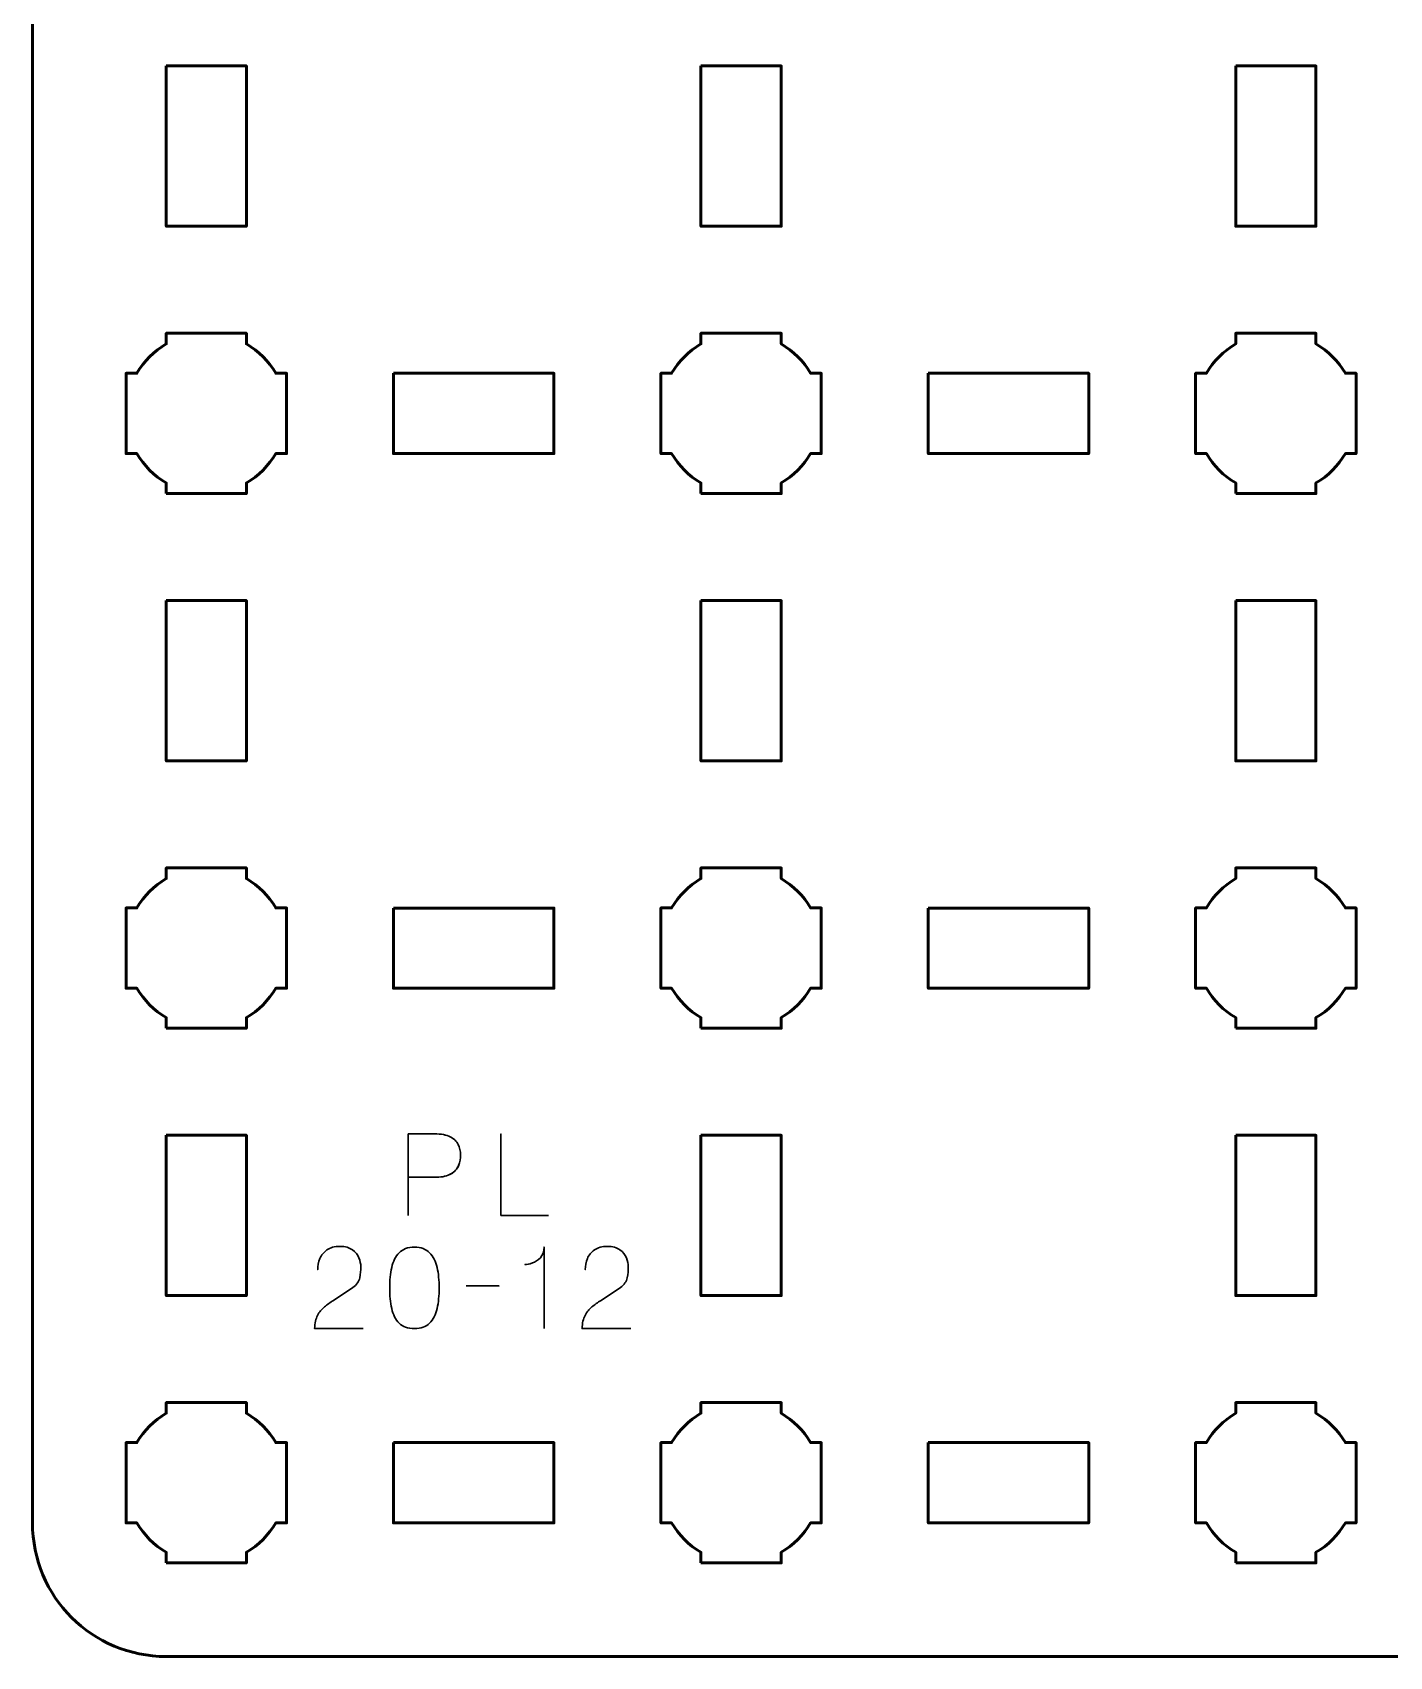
# Model space of a CAD drawing. Header units: centimetres. Extents: x -19.6 to 19.7, y -11.7 to 11.7.
# Drawn here: x -19.65 to -14.57, y -11.65 to -5.58 of the extents above; entities that cross this region are included whole.
import ezdxf

# ---------------------------------------------------------------- set-up
doc = ezdxf.new("R2010")
doc.units = ezdxf.units.CM
doc.header["$MEASUREMENT"] = 0
doc.layers.add('Layer 1', color=7, linetype='Continuous')

msp = doc.modelspace()

# ---------------------------------------------------------------- linework, layer by layer
at = {"layer": 'Layer 1', "lineweight": 53}
for points, knots in [([(-19.14991, 11.65001), (-19.14991, 11.65001), (19.15005, 11.65001), (19.15005, 11.65001), (19.15005, 11.65001), (19.42701, 11.65001), (19.65001, 11.42691), (19.65001, 11.14991), (19.65001, 11.14991), (19.65001, 11.14991), (19.65001, -11.15005), (19.65001, -11.15005), (19.65001, -11.15005), (19.65001, -11.42702), (19.42701, -11.65001), (19.15005, -11.65001), (19.15005, -11.65001), (19.15005, -11.65001), (-19.14991, -11.65001), (-19.14991, -11.65001), (-19.14991, -11.65001), (-19.42691, -11.65001), (-19.65, -11.42702), (-19.65, -11.15005), (-19.65, -11.15005), (-19.65, -11.15005), (-19.65, 11.14991), (-19.65, 11.14991), (-19.65, 11.14991), (-19.65, 11.42691), (-19.42691, 11.65001), (-19.14991, 11.65001)], [0, 0, 0, 0, 0.125, 0.125, 0.125, 0.125, 0.25, 0.25, 0.25, 0.25, 0.375, 0.375, 0.375, 0.375, 0.5, 0.5, 0.5, 0.5, 0.625, 0.625, 0.625, 0.625, 0.75, 0.75, 0.75, 0.75, 0.875, 0.875, 0.875, 0.875, 1, 1, 1, 1]), ([(-19.14991, -5.70003), (-19.14991, -5.70003), (-18.8499, -5.70003), (-18.8499, -5.70003), (-18.8499, -5.70003), (-18.8499, -5.70003), (-18.8499, -6.30003), (-18.8499, -6.30003), (-18.8499, -6.30003), (-18.8499, -6.30003), (-19.14991, -6.30003), (-19.14991, -6.30003), (-19.14991, -6.30003), (-19.14991, -6.30003), (-19.14991, -5.70003), (-19.14991, -5.70003)], [0, 0, 0, 0, 0.25, 0.25, 0.25, 0.25, 0.5, 0.5, 0.5, 0.5, 0.75, 0.75, 0.75, 0.75, 1, 1, 1, 1]), ([(-17.14997, -5.70003), (-17.14997, -5.70003), (-16.84997, -5.70003), (-16.84997, -5.70003), (-16.84997, -5.70003), (-16.84997, -5.70003), (-16.84997, -6.30003), (-16.84997, -6.30003), (-16.84997, -6.30003), (-16.84997, -6.30003), (-17.14997, -6.30003), (-17.14997, -6.30003), (-17.14997, -6.30003), (-17.14997, -6.30003), (-17.14997, -5.70003), (-17.14997, -5.70003)], [0, 0, 0, 0, 0.25, 0.25, 0.25, 0.25, 0.5, 0.5, 0.5, 0.5, 0.75, 0.75, 0.75, 0.75, 1, 1, 1, 1]), ([(-15.15004, -5.70003), (-15.15004, -5.70003), (-14.85004, -5.70003), (-14.85004, -5.70003), (-14.85004, -5.70003), (-14.85004, -5.70003), (-14.85004, -6.30003), (-14.85004, -6.30003), (-14.85004, -6.30003), (-14.85004, -6.30003), (-15.15004, -6.30003), (-15.15004, -6.30003), (-15.15004, -6.30003), (-15.15004, -6.30003), (-15.15004, -5.70003), (-15.15004, -5.70003)], [0, 0, 0, 0, 0.25, 0.25, 0.25, 0.25, 0.5, 0.5, 0.5, 0.5, 0.75, 0.75, 0.75, 0.75, 1, 1, 1, 1]), ([(-19.14991, -7.29994), (-19.14991, -7.29994), (-19.14991, -7.25983), (-19.14991, -7.25983), (-19.14991, -7.25983), (-19.19552, -7.23352), (-19.23344, -7.19549), (-19.25976, -7.15001), (-19.25976, -7.15001), (-19.25976, -7.15001), (-19.29998, -7.15001), (-19.29998, -7.15001), (-19.29998, -7.15001), (-19.29998, -7.15001), (-19.29998, -6.99994), (-19.29998, -6.99994), (-19.29998, -6.99994), (-19.29998, -6.99994), (-19.29998, -6.85001), (-19.29998, -6.85001), (-19.29998, -6.85001), (-19.29998, -6.85001), (-19.25976, -6.85001), (-19.25976, -6.85001), (-19.25976, -6.85001), (-19.23344, -6.8044), (-19.19552, -6.76651), (-19.14991, -6.74019), (-19.14991, -6.74019), (-19.14991, -6.74019), (-19.14991, -6.69994), (-19.14991, -6.69994), (-19.14991, -6.69994), (-19.14991, -6.69994), (-18.99997, -6.69994), (-18.99997, -6.69994), (-18.99997, -6.69994), (-18.99997, -6.69994), (-18.8499, -6.69994), (-18.8499, -6.69994), (-18.8499, -6.69994), (-18.8499, -6.69994), (-18.8499, -6.74019), (-18.8499, -6.74019), (-18.8499, -6.74019), (-18.80443, -6.76651), (-18.7664, -6.8044), (-18.74008, -6.85001), (-18.74008, -6.85001), (-18.74008, -6.85001), (-18.69997, -6.85001), (-18.69997, -6.85001), (-18.69997, -6.85001), (-18.69997, -6.85001), (-18.69997, -6.99994), (-18.69997, -6.99994), (-18.69997, -6.99994), (-18.69997, -6.99994), (-18.69997, -7.15001), (-18.69997, -7.15001), (-18.69997, -7.15001), (-18.69997, -7.15001), (-18.74008, -7.15001), (-18.74008, -7.15001), (-18.74008, -7.15001), (-18.7664, -7.19549), (-18.80443, -7.23352), (-18.8499, -7.25983), (-18.8499, -7.25983), (-18.8499, -7.25983), (-18.8499, -7.29994), (-18.8499, -7.29994), (-18.8499, -7.29994), (-18.8499, -7.29994), (-18.99997, -7.29994), (-18.99997, -7.29994), (-18.99997, -7.29994), (-18.99997, -7.29994), (-19.14991, -7.29994), (-19.14991, -7.29994)], [0, 0, 0, 0, 0.05, 0.05, 0.05, 0.05, 0.1, 0.1, 0.1, 0.1, 0.15, 0.15, 0.15, 0.15, 0.2, 0.2, 0.2, 0.2, 0.25, 0.25, 0.25, 0.25, 0.3, 0.3, 0.3, 0.3, 0.35, 0.35, 0.35, 0.35, 0.4, 0.4, 0.4, 0.4, 0.45, 0.45, 0.45, 0.45, 0.5, 0.5, 0.5, 0.5, 0.55, 0.55, 0.55, 0.55, 0.6, 0.6, 0.6, 0.6, 0.65, 0.65, 0.65, 0.65, 0.7, 0.7, 0.7, 0.7, 0.75, 0.75, 0.75, 0.75, 0.8, 0.8, 0.8, 0.8, 0.85, 0.85, 0.85, 0.85, 0.9, 0.9, 0.9, 0.9, 0.95, 0.95, 0.95, 0.95, 1, 1, 1, 1]), ([(-17.14997, -7.29994), (-17.14997, -7.29994), (-17.14997, -7.25983), (-17.14997, -7.25983), (-17.14997, -7.25983), (-17.19545, -7.23352), (-17.23348, -7.19549), (-17.25979, -7.15001), (-17.25979, -7.15001), (-17.25979, -7.15001), (-17.2999, -7.15001), (-17.2999, -7.15001), (-17.2999, -7.15001), (-17.2999, -7.15001), (-17.2999, -6.99994), (-17.2999, -6.99994), (-17.2999, -6.99994), (-17.2999, -6.99994), (-17.2999, -6.85001), (-17.2999, -6.85001), (-17.2999, -6.85001), (-17.2999, -6.85001), (-17.25979, -6.85001), (-17.25979, -6.85001), (-17.25979, -6.85001), (-17.23348, -6.8044), (-17.19545, -6.76651), (-17.14997, -6.74019), (-17.14997, -6.74019), (-17.14997, -6.74019), (-17.14997, -6.69994), (-17.14997, -6.69994), (-17.14997, -6.69994), (-17.14997, -6.69994), (-16.9999, -6.69994), (-16.9999, -6.69994), (-16.9999, -6.69994), (-16.9999, -6.69994), (-16.84997, -6.69994), (-16.84997, -6.69994), (-16.84997, -6.69994), (-16.84997, -6.69994), (-16.84997, -6.74019), (-16.84997, -6.74019), (-16.84997, -6.74019), (-16.8045, -6.76651), (-16.76647, -6.8044), (-16.74015, -6.85001), (-16.74015, -6.85001), (-16.74015, -6.85001), (-16.6999, -6.85001), (-16.6999, -6.85001), (-16.6999, -6.85001), (-16.6999, -6.85001), (-16.6999, -6.99994), (-16.6999, -6.99994), (-16.6999, -6.99994), (-16.6999, -6.99994), (-16.6999, -7.15001), (-16.6999, -7.15001), (-16.6999, -7.15001), (-16.6999, -7.15001), (-16.74015, -7.15001), (-16.74015, -7.15001), (-16.74015, -7.15001), (-16.76647, -7.19549), (-16.8045, -7.23352), (-16.84997, -7.25983), (-16.84997, -7.25983), (-16.84997, -7.25983), (-16.84997, -7.29994), (-16.84997, -7.29994), (-16.84997, -7.29994), (-16.84997, -7.29994), (-16.9999, -7.29994), (-16.9999, -7.29994), (-16.9999, -7.29994), (-16.9999, -7.29994), (-17.14997, -7.29994), (-17.14997, -7.29994)], [0, 0, 0, 0, 0.05, 0.05, 0.05, 0.05, 0.1, 0.1, 0.1, 0.1, 0.15, 0.15, 0.15, 0.15, 0.2, 0.2, 0.2, 0.2, 0.25, 0.25, 0.25, 0.25, 0.3, 0.3, 0.3, 0.3, 0.35, 0.35, 0.35, 0.35, 0.4, 0.4, 0.4, 0.4, 0.45, 0.45, 0.45, 0.45, 0.5, 0.5, 0.5, 0.5, 0.55, 0.55, 0.55, 0.55, 0.6, 0.6, 0.6, 0.6, 0.65, 0.65, 0.65, 0.65, 0.7, 0.7, 0.7, 0.7, 0.75, 0.75, 0.75, 0.75, 0.8, 0.8, 0.8, 0.8, 0.85, 0.85, 0.85, 0.85, 0.9, 0.9, 0.9, 0.9, 0.95, 0.95, 0.95, 0.95, 1, 1, 1, 1]), ([(-15.15004, -7.29994), (-15.15004, -7.29994), (-15.15004, -7.25983), (-15.15004, -7.25983), (-15.15004, -7.25983), (-15.19551, -7.23352), (-15.2334, -7.19549), (-15.25986, -7.15001), (-15.25986, -7.15001), (-15.25986, -7.15001), (-15.29997, -7.15001), (-15.29997, -7.15001), (-15.29997, -7.15001), (-15.29997, -7.15001), (-15.29997, -6.99994), (-15.29997, -6.99994), (-15.29997, -6.99994), (-15.29997, -6.99994), (-15.29997, -6.85001), (-15.29997, -6.85001), (-15.29997, -6.85001), (-15.29997, -6.85001), (-15.25986, -6.85001), (-15.25986, -6.85001), (-15.25986, -6.85001), (-15.2334, -6.8044), (-15.19551, -6.76651), (-15.15004, -6.74019), (-15.15004, -6.74019), (-15.15004, -6.74019), (-15.15004, -6.69994), (-15.15004, -6.69994), (-15.15004, -6.69994), (-15.15004, -6.69994), (-14.99997, -6.69994), (-14.99997, -6.69994), (-14.99997, -6.69994), (-14.99997, -6.69994), (-14.85004, -6.69994), (-14.85004, -6.69994), (-14.85004, -6.69994), (-14.85004, -6.69994), (-14.85004, -6.74019), (-14.85004, -6.74019), (-14.85004, -6.74019), (-14.80442, -6.76651), (-14.7665, -6.8044), (-14.74018, -6.85001), (-14.74018, -6.85001), (-14.74018, -6.85001), (-14.69997, -6.85001), (-14.69997, -6.85001), (-14.69997, -6.85001), (-14.69997, -6.85001), (-14.69997, -6.99994), (-14.69997, -6.99994), (-14.69997, -6.99994), (-14.69997, -6.99994), (-14.69997, -7.15001), (-14.69997, -7.15001), (-14.69997, -7.15001), (-14.69997, -7.15001), (-14.74018, -7.15001), (-14.74018, -7.15001), (-14.74018, -7.15001), (-14.7665, -7.19549), (-14.80442, -7.23352), (-14.85004, -7.25983), (-14.85004, -7.25983), (-14.85004, -7.25983), (-14.85004, -7.29994), (-14.85004, -7.29994), (-14.85004, -7.29994), (-14.85004, -7.29994), (-14.99997, -7.29994), (-14.99997, -7.29994), (-14.99997, -7.29994), (-14.99997, -7.29994), (-15.15004, -7.29994), (-15.15004, -7.29994)], [0, 0, 0, 0, 0.05, 0.05, 0.05, 0.05, 0.1, 0.1, 0.1, 0.1, 0.15, 0.15, 0.15, 0.15, 0.2, 0.2, 0.2, 0.2, 0.25, 0.25, 0.25, 0.25, 0.3, 0.3, 0.3, 0.3, 0.35, 0.35, 0.35, 0.35, 0.4, 0.4, 0.4, 0.4, 0.45, 0.45, 0.45, 0.45, 0.5, 0.5, 0.5, 0.5, 0.55, 0.55, 0.55, 0.55, 0.6, 0.6, 0.6, 0.6, 0.65, 0.65, 0.65, 0.65, 0.7, 0.7, 0.7, 0.7, 0.75, 0.75, 0.75, 0.75, 0.8, 0.8, 0.8, 0.8, 0.85, 0.85, 0.85, 0.85, 0.9, 0.9, 0.9, 0.9, 0.95, 0.95, 0.95, 0.95, 1, 1, 1, 1]), ([(-18.29996, -6.85001), (-18.29996, -6.85001), (-17.69995, -6.85001), (-17.69995, -6.85001), (-17.69995, -6.85001), (-17.69995, -6.85001), (-17.69995, -7.15001), (-17.69995, -7.15001), (-17.69995, -7.15001), (-17.69995, -7.15001), (-18.29996, -7.15001), (-18.29996, -7.15001), (-18.29996, -7.15001), (-18.29996, -7.15001), (-18.29996, -6.85001), (-18.29996, -6.85001)], [0, 0, 0, 0, 0.25, 0.25, 0.25, 0.25, 0.5, 0.5, 0.5, 0.5, 0.75, 0.75, 0.75, 0.75, 1, 1, 1, 1]), ([(-16.29999, -6.85001), (-16.29999, -6.85001), (-15.69999, -6.85001), (-15.69999, -6.85001), (-15.69999, -6.85001), (-15.69999, -6.85001), (-15.69999, -7.15001), (-15.69999, -7.15001), (-15.69999, -7.15001), (-15.69999, -7.15001), (-16.29999, -7.15001), (-16.29999, -7.15001), (-16.29999, -7.15001), (-16.29999, -7.15001), (-16.29999, -6.85001), (-16.29999, -6.85001)], [0, 0, 0, 0, 0.25, 0.25, 0.25, 0.25, 0.5, 0.5, 0.5, 0.5, 0.75, 0.75, 0.75, 0.75, 1, 1, 1, 1]), ([(-19.14991, -7.69999), (-19.14991, -7.69999), (-18.8499, -7.69999), (-18.8499, -7.69999), (-18.8499, -7.69999), (-18.8499, -7.69999), (-18.8499, -8.3), (-18.8499, -8.3), (-18.8499, -8.3), (-18.8499, -8.3), (-19.14991, -8.3), (-19.14991, -8.3), (-19.14991, -8.3), (-19.14991, -8.3), (-19.14991, -7.69999), (-19.14991, -7.69999)], [0, 0, 0, 0, 0.25, 0.25, 0.25, 0.25, 0.5, 0.5, 0.5, 0.5, 0.75, 0.75, 0.75, 0.75, 1, 1, 1, 1]), ([(-17.14997, -7.69999), (-17.14997, -7.69999), (-16.84997, -7.69999), (-16.84997, -7.69999), (-16.84997, -7.69999), (-16.84997, -7.69999), (-16.84997, -8.3), (-16.84997, -8.3), (-16.84997, -8.3), (-16.84997, -8.3), (-17.14997, -8.3), (-17.14997, -8.3), (-17.14997, -8.3), (-17.14997, -8.3), (-17.14997, -7.69999), (-17.14997, -7.69999)], [0, 0, 0, 0, 0.25, 0.25, 0.25, 0.25, 0.5, 0.5, 0.5, 0.5, 0.75, 0.75, 0.75, 0.75, 1, 1, 1, 1]), ([(-15.15004, -7.69999), (-15.15004, -7.69999), (-14.85004, -7.69999), (-14.85004, -7.69999), (-14.85004, -7.69999), (-14.85004, -7.69999), (-14.85004, -8.3), (-14.85004, -8.3), (-14.85004, -8.3), (-14.85004, -8.3), (-15.15004, -8.3), (-15.15004, -8.3), (-15.15004, -8.3), (-15.15004, -8.3), (-15.15004, -7.69999), (-15.15004, -7.69999)], [0, 0, 0, 0, 0.25, 0.25, 0.25, 0.25, 0.5, 0.5, 0.5, 0.5, 0.75, 0.75, 0.75, 0.75, 1, 1, 1, 1]), ([(-19.14991, -9.30002), (-19.14991, -9.30002), (-19.14991, -9.2598), (-19.14991, -9.2598), (-19.14991, -9.2598), (-19.19552, -9.23348), (-19.23344, -9.19556), (-19.25976, -9.14995), (-19.25976, -9.14995), (-19.25976, -9.14995), (-19.29998, -9.14995), (-19.29998, -9.14995), (-19.29998, -9.14995), (-19.29998, -9.14995), (-19.29998, -9.00001), (-19.29998, -9.00001), (-19.29998, -9.00001), (-19.29998, -9.00001), (-19.29998, -8.84994), (-19.29998, -8.84994), (-19.29998, -8.84994), (-19.29998, -8.84994), (-19.25976, -8.84994), (-19.25976, -8.84994), (-19.25976, -8.84994), (-19.23344, -8.80447), (-19.19552, -8.76644), (-19.14991, -8.74012), (-19.14991, -8.74012), (-19.14991, -8.74012), (-19.14991, -8.70001), (-19.14991, -8.70001), (-19.14991, -8.70001), (-19.14991, -8.70001), (-18.99997, -8.70001), (-18.99997, -8.70001), (-18.99997, -8.70001), (-18.99997, -8.70001), (-18.8499, -8.70001), (-18.8499, -8.70001), (-18.8499, -8.70001), (-18.8499, -8.70001), (-18.8499, -8.74012), (-18.8499, -8.74012), (-18.8499, -8.74012), (-18.80443, -8.76644), (-18.7664, -8.80447), (-18.74008, -8.84994), (-18.74008, -8.84994), (-18.74008, -8.84994), (-18.69997, -8.84994), (-18.69997, -8.84994), (-18.69997, -8.84994), (-18.69997, -8.84994), (-18.69997, -9.00001), (-18.69997, -9.00001), (-18.69997, -9.00001), (-18.69997, -9.00001), (-18.69997, -9.14995), (-18.69997, -9.14995), (-18.69997, -9.14995), (-18.69997, -9.14995), (-18.74008, -9.14995), (-18.74008, -9.14995), (-18.74008, -9.14995), (-18.7664, -9.19556), (-18.80443, -9.23348), (-18.8499, -9.2598), (-18.8499, -9.2598), (-18.8499, -9.2598), (-18.8499, -9.30002), (-18.8499, -9.30002), (-18.8499, -9.30002), (-18.8499, -9.30002), (-18.99997, -9.30002), (-18.99997, -9.30002), (-18.99997, -9.30002), (-18.99997, -9.30002), (-19.14991, -9.30002), (-19.14991, -9.30002)], [0, 0, 0, 0, 0.05, 0.05, 0.05, 0.05, 0.1, 0.1, 0.1, 0.1, 0.15, 0.15, 0.15, 0.15, 0.2, 0.2, 0.2, 0.2, 0.25, 0.25, 0.25, 0.25, 0.3, 0.3, 0.3, 0.3, 0.35, 0.35, 0.35, 0.35, 0.4, 0.4, 0.4, 0.4, 0.45, 0.45, 0.45, 0.45, 0.5, 0.5, 0.5, 0.5, 0.55, 0.55, 0.55, 0.55, 0.6, 0.6, 0.6, 0.6, 0.65, 0.65, 0.65, 0.65, 0.7, 0.7, 0.7, 0.7, 0.75, 0.75, 0.75, 0.75, 0.8, 0.8, 0.8, 0.8, 0.85, 0.85, 0.85, 0.85, 0.9, 0.9, 0.9, 0.9, 0.95, 0.95, 0.95, 0.95, 1, 1, 1, 1]), ([(-17.14997, -9.30002), (-17.14997, -9.30002), (-17.14997, -9.2598), (-17.14997, -9.2598), (-17.14997, -9.2598), (-17.19545, -9.23348), (-17.23348, -9.19556), (-17.25979, -9.14995), (-17.25979, -9.14995), (-17.25979, -9.14995), (-17.2999, -9.14995), (-17.2999, -9.14995), (-17.2999, -9.14995), (-17.2999, -9.14995), (-17.2999, -9.00001), (-17.2999, -9.00001), (-17.2999, -9.00001), (-17.2999, -9.00001), (-17.2999, -8.84994), (-17.2999, -8.84994), (-17.2999, -8.84994), (-17.2999, -8.84994), (-17.25979, -8.84994), (-17.25979, -8.84994), (-17.25979, -8.84994), (-17.23348, -8.80447), (-17.19545, -8.76644), (-17.14997, -8.74012), (-17.14997, -8.74012), (-17.14997, -8.74012), (-17.14997, -8.70001), (-17.14997, -8.70001), (-17.14997, -8.70001), (-17.14997, -8.70001), (-16.9999, -8.70001), (-16.9999, -8.70001), (-16.9999, -8.70001), (-16.9999, -8.70001), (-16.84997, -8.70001), (-16.84997, -8.70001), (-16.84997, -8.70001), (-16.84997, -8.70001), (-16.84997, -8.74012), (-16.84997, -8.74012), (-16.84997, -8.74012), (-16.8045, -8.76644), (-16.76647, -8.80447), (-16.74015, -8.84994), (-16.74015, -8.84994), (-16.74015, -8.84994), (-16.6999, -8.84994), (-16.6999, -8.84994), (-16.6999, -8.84994), (-16.6999, -8.84994), (-16.6999, -9.00001), (-16.6999, -9.00001), (-16.6999, -9.00001), (-16.6999, -9.00001), (-16.6999, -9.14995), (-16.6999, -9.14995), (-16.6999, -9.14995), (-16.6999, -9.14995), (-16.74015, -9.14995), (-16.74015, -9.14995), (-16.74015, -9.14995), (-16.76647, -9.19556), (-16.8045, -9.23348), (-16.84997, -9.2598), (-16.84997, -9.2598), (-16.84997, -9.2598), (-16.84997, -9.30002), (-16.84997, -9.30002), (-16.84997, -9.30002), (-16.84997, -9.30002), (-16.9999, -9.30002), (-16.9999, -9.30002), (-16.9999, -9.30002), (-16.9999, -9.30002), (-17.14997, -9.30002), (-17.14997, -9.30002)], [0, 0, 0, 0, 0.05, 0.05, 0.05, 0.05, 0.1, 0.1, 0.1, 0.1, 0.15, 0.15, 0.15, 0.15, 0.2, 0.2, 0.2, 0.2, 0.25, 0.25, 0.25, 0.25, 0.3, 0.3, 0.3, 0.3, 0.35, 0.35, 0.35, 0.35, 0.4, 0.4, 0.4, 0.4, 0.45, 0.45, 0.45, 0.45, 0.5, 0.5, 0.5, 0.5, 0.55, 0.55, 0.55, 0.55, 0.6, 0.6, 0.6, 0.6, 0.65, 0.65, 0.65, 0.65, 0.7, 0.7, 0.7, 0.7, 0.75, 0.75, 0.75, 0.75, 0.8, 0.8, 0.8, 0.8, 0.85, 0.85, 0.85, 0.85, 0.9, 0.9, 0.9, 0.9, 0.95, 0.95, 0.95, 0.95, 1, 1, 1, 1]), ([(-15.15004, -9.30002), (-15.15004, -9.30002), (-15.15004, -9.2598), (-15.15004, -9.2598), (-15.15004, -9.2598), (-15.19551, -9.23348), (-15.2334, -9.19556), (-15.25986, -9.14995), (-15.25986, -9.14995), (-15.25986, -9.14995), (-15.29997, -9.14995), (-15.29997, -9.14995), (-15.29997, -9.14995), (-15.29997, -9.14995), (-15.29997, -9.00001), (-15.29997, -9.00001), (-15.29997, -9.00001), (-15.29997, -9.00001), (-15.29997, -8.84994), (-15.29997, -8.84994), (-15.29997, -8.84994), (-15.29997, -8.84994), (-15.25986, -8.84994), (-15.25986, -8.84994), (-15.25986, -8.84994), (-15.2334, -8.80447), (-15.19551, -8.76644), (-15.15004, -8.74012), (-15.15004, -8.74012), (-15.15004, -8.74012), (-15.15004, -8.70001), (-15.15004, -8.70001), (-15.15004, -8.70001), (-15.15004, -8.70001), (-14.99997, -8.70001), (-14.99997, -8.70001), (-14.99997, -8.70001), (-14.99997, -8.70001), (-14.85004, -8.70001), (-14.85004, -8.70001), (-14.85004, -8.70001), (-14.85004, -8.70001), (-14.85004, -8.74012), (-14.85004, -8.74012), (-14.85004, -8.74012), (-14.80442, -8.76644), (-14.7665, -8.80447), (-14.74018, -8.84994), (-14.74018, -8.84994), (-14.74018, -8.84994), (-14.69997, -8.84994), (-14.69997, -8.84994), (-14.69997, -8.84994), (-14.69997, -8.84994), (-14.69997, -9.00001), (-14.69997, -9.00001), (-14.69997, -9.00001), (-14.69997, -9.00001), (-14.69997, -9.14995), (-14.69997, -9.14995), (-14.69997, -9.14995), (-14.69997, -9.14995), (-14.74018, -9.14995), (-14.74018, -9.14995), (-14.74018, -9.14995), (-14.7665, -9.19556), (-14.80442, -9.23348), (-14.85004, -9.2598), (-14.85004, -9.2598), (-14.85004, -9.2598), (-14.85004, -9.30002), (-14.85004, -9.30002), (-14.85004, -9.30002), (-14.85004, -9.30002), (-14.99997, -9.30002), (-14.99997, -9.30002), (-14.99997, -9.30002), (-14.99997, -9.30002), (-15.15004, -9.30002), (-15.15004, -9.30002)], [0, 0, 0, 0, 0.05, 0.05, 0.05, 0.05, 0.1, 0.1, 0.1, 0.1, 0.15, 0.15, 0.15, 0.15, 0.2, 0.2, 0.2, 0.2, 0.25, 0.25, 0.25, 0.25, 0.3, 0.3, 0.3, 0.3, 0.35, 0.35, 0.35, 0.35, 0.4, 0.4, 0.4, 0.4, 0.45, 0.45, 0.45, 0.45, 0.5, 0.5, 0.5, 0.5, 0.55, 0.55, 0.55, 0.55, 0.6, 0.6, 0.6, 0.6, 0.65, 0.65, 0.65, 0.65, 0.7, 0.7, 0.7, 0.7, 0.75, 0.75, 0.75, 0.75, 0.8, 0.8, 0.8, 0.8, 0.85, 0.85, 0.85, 0.85, 0.9, 0.9, 0.9, 0.9, 0.95, 0.95, 0.95, 0.95, 1, 1, 1, 1]), ([(-18.29996, -8.85008), (-18.29996, -8.85008), (-17.69995, -8.85008), (-17.69995, -8.85008), (-17.69995, -8.85008), (-17.69995, -8.85008), (-17.69995, -9.15009), (-17.69995, -9.15009), (-17.69995, -9.15009), (-17.69995, -9.15009), (-18.29996, -9.15009), (-18.29996, -9.15009), (-18.29996, -9.15009), (-18.29996, -9.15009), (-18.29996, -8.85008), (-18.29996, -8.85008)], [0, 0, 0, 0, 0.25, 0.25, 0.25, 0.25, 0.5, 0.5, 0.5, 0.5, 0.75, 0.75, 0.75, 0.75, 1, 1, 1, 1]), ([(-16.29999, -8.85008), (-16.29999, -8.85008), (-15.69999, -8.85008), (-15.69999, -8.85008), (-15.69999, -8.85008), (-15.69999, -8.85008), (-15.69999, -9.15009), (-15.69999, -9.15009), (-15.69999, -9.15009), (-15.69999, -9.15009), (-16.29999, -9.15009), (-16.29999, -9.15009), (-16.29999, -9.15009), (-16.29999, -9.15009), (-16.29999, -8.85008), (-16.29999, -8.85008)], [0, 0, 0, 0, 0.25, 0.25, 0.25, 0.25, 0.5, 0.5, 0.5, 0.5, 0.75, 0.75, 0.75, 0.75, 1, 1, 1, 1]), ([(-19.14991, -9.70007), (-19.14991, -9.70007), (-18.8499, -9.70007), (-18.8499, -9.70007), (-18.8499, -9.70007), (-18.8499, -9.70007), (-18.8499, -10.30007), (-18.8499, -10.30007), (-18.8499, -10.30007), (-18.8499, -10.30007), (-19.14991, -10.30007), (-19.14991, -10.30007), (-19.14991, -10.30007), (-19.14991, -10.30007), (-19.14991, -9.70007), (-19.14991, -9.70007)], [0, 0, 0, 0, 0.25, 0.25, 0.25, 0.25, 0.5, 0.5, 0.5, 0.5, 0.75, 0.75, 0.75, 0.75, 1, 1, 1, 1]), ([(-17.14997, -9.70007), (-17.14997, -9.70007), (-16.84997, -9.70007), (-16.84997, -9.70007), (-16.84997, -9.70007), (-16.84997, -9.70007), (-16.84997, -10.30007), (-16.84997, -10.30007), (-16.84997, -10.30007), (-16.84997, -10.30007), (-17.14997, -10.30007), (-17.14997, -10.30007), (-17.14997, -10.30007), (-17.14997, -10.30007), (-17.14997, -9.70007), (-17.14997, -9.70007)], [0, 0, 0, 0, 0.25, 0.25, 0.25, 0.25, 0.5, 0.5, 0.5, 0.5, 0.75, 0.75, 0.75, 0.75, 1, 1, 1, 1]), ([(-15.15004, -9.70007), (-15.15004, -9.70007), (-14.85004, -9.70007), (-14.85004, -9.70007), (-14.85004, -9.70007), (-14.85004, -9.70007), (-14.85004, -10.30007), (-14.85004, -10.30007), (-14.85004, -10.30007), (-14.85004, -10.30007), (-15.15004, -10.30007), (-15.15004, -10.30007), (-15.15004, -10.30007), (-15.15004, -10.30007), (-15.15004, -9.70007), (-15.15004, -9.70007)], [0, 0, 0, 0, 0.25, 0.25, 0.25, 0.25, 0.5, 0.5, 0.5, 0.5, 0.75, 0.75, 0.75, 0.75, 1, 1, 1, 1]), ([(-19.14991, -11.29998), (-19.14991, -11.29998), (-19.14991, -11.25987), (-19.14991, -11.25987), (-19.14991, -11.25987), (-19.19552, -11.23356), (-19.23344, -11.19553), (-19.25976, -11.15005), (-19.25976, -11.15005), (-19.25976, -11.15005), (-19.29998, -11.15005), (-19.29998, -11.15005), (-19.29998, -11.15005), (-19.29998, -11.15005), (-19.29998, -10.99998), (-19.29998, -10.99998), (-19.29998, -10.99998), (-19.29998, -10.99998), (-19.29998, -10.85005), (-19.29998, -10.85005), (-19.29998, -10.85005), (-19.29998, -10.85005), (-19.25976, -10.85005), (-19.25976, -10.85005), (-19.25976, -10.85005), (-19.23344, -10.80444), (-19.19552, -10.76655), (-19.14991, -10.74009), (-19.14991, -10.74009), (-19.14991, -10.74009), (-19.14991, -10.69998), (-19.14991, -10.69998), (-19.14991, -10.69998), (-19.14991, -10.69998), (-18.99997, -10.69998), (-18.99997, -10.69998), (-18.99997, -10.69998), (-18.99997, -10.69998), (-18.8499, -10.69998), (-18.8499, -10.69998), (-18.8499, -10.69998), (-18.8499, -10.69998), (-18.8499, -10.74009), (-18.8499, -10.74009), (-18.8499, -10.74009), (-18.80443, -10.76655), (-18.7664, -10.80444), (-18.74008, -10.85005), (-18.74008, -10.85005), (-18.74008, -10.85005), (-18.69997, -10.85005), (-18.69997, -10.85005), (-18.69997, -10.85005), (-18.69997, -10.85005), (-18.69997, -10.99998), (-18.69997, -10.99998), (-18.69997, -10.99998), (-18.69997, -10.99998), (-18.69997, -11.15005), (-18.69997, -11.15005), (-18.69997, -11.15005), (-18.69997, -11.15005), (-18.74008, -11.15005), (-18.74008, -11.15005), (-18.74008, -11.15005), (-18.7664, -11.19553), (-18.80443, -11.23356), (-18.8499, -11.25987), (-18.8499, -11.25987), (-18.8499, -11.25987), (-18.8499, -11.29998), (-18.8499, -11.29998), (-18.8499, -11.29998), (-18.8499, -11.29998), (-18.99997, -11.29998), (-18.99997, -11.29998), (-18.99997, -11.29998), (-18.99997, -11.29998), (-19.14991, -11.29998), (-19.14991, -11.29998)], [0, 0, 0, 0, 0.05, 0.05, 0.05, 0.05, 0.1, 0.1, 0.1, 0.1, 0.15, 0.15, 0.15, 0.15, 0.2, 0.2, 0.2, 0.2, 0.25, 0.25, 0.25, 0.25, 0.3, 0.3, 0.3, 0.3, 0.35, 0.35, 0.35, 0.35, 0.4, 0.4, 0.4, 0.4, 0.45, 0.45, 0.45, 0.45, 0.5, 0.5, 0.5, 0.5, 0.55, 0.55, 0.55, 0.55, 0.6, 0.6, 0.6, 0.6, 0.65, 0.65, 0.65, 0.65, 0.7, 0.7, 0.7, 0.7, 0.75, 0.75, 0.75, 0.75, 0.8, 0.8, 0.8, 0.8, 0.85, 0.85, 0.85, 0.85, 0.9, 0.9, 0.9, 0.9, 0.95, 0.95, 0.95, 0.95, 1, 1, 1, 1]), ([(-17.14997, -11.29998), (-17.14997, -11.29998), (-17.14997, -11.25987), (-17.14997, -11.25987), (-17.14997, -11.25987), (-17.19545, -11.23356), (-17.23348, -11.19553), (-17.25979, -11.15005), (-17.25979, -11.15005), (-17.25979, -11.15005), (-17.2999, -11.15005), (-17.2999, -11.15005), (-17.2999, -11.15005), (-17.2999, -11.15005), (-17.2999, -10.99998), (-17.2999, -10.99998), (-17.2999, -10.99998), (-17.2999, -10.99998), (-17.2999, -10.85005), (-17.2999, -10.85005), (-17.2999, -10.85005), (-17.2999, -10.85005), (-17.25979, -10.85005), (-17.25979, -10.85005), (-17.25979, -10.85005), (-17.23348, -10.80444), (-17.19545, -10.76655), (-17.14997, -10.74009), (-17.14997, -10.74009), (-17.14997, -10.74009), (-17.14997, -10.69998), (-17.14997, -10.69998), (-17.14997, -10.69998), (-17.14997, -10.69998), (-16.9999, -10.69998), (-16.9999, -10.69998), (-16.9999, -10.69998), (-16.9999, -10.69998), (-16.84997, -10.69998), (-16.84997, -10.69998), (-16.84997, -10.69998), (-16.84997, -10.69998), (-16.84997, -10.74009), (-16.84997, -10.74009), (-16.84997, -10.74009), (-16.8045, -10.76655), (-16.76647, -10.80444), (-16.74015, -10.85005), (-16.74015, -10.85005), (-16.74015, -10.85005), (-16.6999, -10.85005), (-16.6999, -10.85005), (-16.6999, -10.85005), (-16.6999, -10.85005), (-16.6999, -10.99998), (-16.6999, -10.99998), (-16.6999, -10.99998), (-16.6999, -10.99998), (-16.6999, -11.15005), (-16.6999, -11.15005), (-16.6999, -11.15005), (-16.6999, -11.15005), (-16.74015, -11.15005), (-16.74015, -11.15005), (-16.74015, -11.15005), (-16.76647, -11.19553), (-16.8045, -11.23356), (-16.84997, -11.25987), (-16.84997, -11.25987), (-16.84997, -11.25987), (-16.84997, -11.29998), (-16.84997, -11.29998), (-16.84997, -11.29998), (-16.84997, -11.29998), (-16.9999, -11.29998), (-16.9999, -11.29998), (-16.9999, -11.29998), (-16.9999, -11.29998), (-17.14997, -11.29998), (-17.14997, -11.29998)], [0, 0, 0, 0, 0.05, 0.05, 0.05, 0.05, 0.1, 0.1, 0.1, 0.1, 0.15, 0.15, 0.15, 0.15, 0.2, 0.2, 0.2, 0.2, 0.25, 0.25, 0.25, 0.25, 0.3, 0.3, 0.3, 0.3, 0.35, 0.35, 0.35, 0.35, 0.4, 0.4, 0.4, 0.4, 0.45, 0.45, 0.45, 0.45, 0.5, 0.5, 0.5, 0.5, 0.55, 0.55, 0.55, 0.55, 0.6, 0.6, 0.6, 0.6, 0.65, 0.65, 0.65, 0.65, 0.7, 0.7, 0.7, 0.7, 0.75, 0.75, 0.75, 0.75, 0.8, 0.8, 0.8, 0.8, 0.85, 0.85, 0.85, 0.85, 0.9, 0.9, 0.9, 0.9, 0.95, 0.95, 0.95, 0.95, 1, 1, 1, 1]), ([(-15.15004, -11.29998), (-15.15004, -11.29998), (-15.15004, -11.25987), (-15.15004, -11.25987), (-15.15004, -11.25987), (-15.19551, -11.23356), (-15.2334, -11.19553), (-15.25986, -11.15005), (-15.25986, -11.15005), (-15.25986, -11.15005), (-15.29997, -11.15005), (-15.29997, -11.15005), (-15.29997, -11.15005), (-15.29997, -11.15005), (-15.29997, -10.99998), (-15.29997, -10.99998), (-15.29997, -10.99998), (-15.29997, -10.99998), (-15.29997, -10.85005), (-15.29997, -10.85005), (-15.29997, -10.85005), (-15.29997, -10.85005), (-15.25986, -10.85005), (-15.25986, -10.85005), (-15.25986, -10.85005), (-15.2334, -10.80444), (-15.19551, -10.76655), (-15.15004, -10.74009), (-15.15004, -10.74009), (-15.15004, -10.74009), (-15.15004, -10.69998), (-15.15004, -10.69998), (-15.15004, -10.69998), (-15.15004, -10.69998), (-14.99997, -10.69998), (-14.99997, -10.69998), (-14.99997, -10.69998), (-14.99997, -10.69998), (-14.85004, -10.69998), (-14.85004, -10.69998), (-14.85004, -10.69998), (-14.85004, -10.69998), (-14.85004, -10.74009), (-14.85004, -10.74009), (-14.85004, -10.74009), (-14.80442, -10.76655), (-14.7665, -10.80444), (-14.74018, -10.85005), (-14.74018, -10.85005), (-14.74018, -10.85005), (-14.69997, -10.85005), (-14.69997, -10.85005), (-14.69997, -10.85005), (-14.69997, -10.85005), (-14.69997, -10.99998), (-14.69997, -10.99998), (-14.69997, -10.99998), (-14.69997, -10.99998), (-14.69997, -11.15005), (-14.69997, -11.15005), (-14.69997, -11.15005), (-14.69997, -11.15005), (-14.74018, -11.15005), (-14.74018, -11.15005), (-14.74018, -11.15005), (-14.7665, -11.19553), (-14.80442, -11.23356), (-14.85004, -11.25987), (-14.85004, -11.25987), (-14.85004, -11.25987), (-14.85004, -11.29998), (-14.85004, -11.29998), (-14.85004, -11.29998), (-14.85004, -11.29998), (-14.99997, -11.29998), (-14.99997, -11.29998), (-14.99997, -11.29998), (-14.99997, -11.29998), (-15.15004, -11.29998), (-15.15004, -11.29998)], [0, 0, 0, 0, 0.05, 0.05, 0.05, 0.05, 0.1, 0.1, 0.1, 0.1, 0.15, 0.15, 0.15, 0.15, 0.2, 0.2, 0.2, 0.2, 0.25, 0.25, 0.25, 0.25, 0.3, 0.3, 0.3, 0.3, 0.35, 0.35, 0.35, 0.35, 0.4, 0.4, 0.4, 0.4, 0.45, 0.45, 0.45, 0.45, 0.5, 0.5, 0.5, 0.5, 0.55, 0.55, 0.55, 0.55, 0.6, 0.6, 0.6, 0.6, 0.65, 0.65, 0.65, 0.65, 0.7, 0.7, 0.7, 0.7, 0.75, 0.75, 0.75, 0.75, 0.8, 0.8, 0.8, 0.8, 0.85, 0.85, 0.85, 0.85, 0.9, 0.9, 0.9, 0.9, 0.95, 0.95, 0.95, 0.95, 1, 1, 1, 1]), ([(-18.29996, -10.85005), (-18.29996, -10.85005), (-17.69995, -10.85005), (-17.69995, -10.85005), (-17.69995, -10.85005), (-17.69995, -10.85005), (-17.69995, -11.15005), (-17.69995, -11.15005), (-17.69995, -11.15005), (-17.69995, -11.15005), (-18.29996, -11.15005), (-18.29996, -11.15005), (-18.29996, -11.15005), (-18.29996, -11.15005), (-18.29996, -10.85005), (-18.29996, -10.85005)], [0, 0, 0, 0, 0.25, 0.25, 0.25, 0.25, 0.5, 0.5, 0.5, 0.5, 0.75, 0.75, 0.75, 0.75, 1, 1, 1, 1]), ([(-16.29999, -10.85005), (-16.29999, -10.85005), (-15.69999, -10.85005), (-15.69999, -10.85005), (-15.69999, -10.85005), (-15.69999, -10.85005), (-15.69999, -11.15005), (-15.69999, -11.15005), (-15.69999, -11.15005), (-15.69999, -11.15005), (-16.29999, -11.15005), (-16.29999, -11.15005), (-16.29999, -11.15005), (-16.29999, -11.15005), (-16.29999, -10.85005), (-16.29999, -10.85005)], [0, 0, 0, 0, 0.25, 0.25, 0.25, 0.25, 0.5, 0.5, 0.5, 0.5, 0.75, 0.75, 0.75, 0.75, 1, 1, 1, 1])]:
    msp.add_open_spline(points, degree=3, knots=knots, dxfattribs=at)
at = {"layer": 'Layer 1', "color": 40, "lineweight": 30}
for points, knots in [([(-18.24454, -10.00007), (-18.24454, -10.00007), (-18.24454, -9.69485), (-18.24454, -9.69485), (-18.24454, -9.69485), (-18.24454, -9.69485), (-18.14724, -9.69485), (-18.14724, -9.69485), (-18.14724, -9.69485), (-18.12163, -9.69509), (-18.10163, -9.69883), (-18.08744, -9.70599), (-18.08744, -9.70599), (-18.07355, -9.7133), (-18.06374, -9.72282), (-18.05809, -9.73467), (-18.05809, -9.73467), (-18.05259, -9.74653), (-18.04956, -9.75933), (-18.04899, -9.77309), (-18.04899, -9.77309), (-18.04832, -9.78717), (-18.05065, -9.80054), (-18.05615, -9.8132), (-18.05615, -9.8132), (-18.06169, -9.8259), (-18.07118, -9.83635), (-18.08441, -9.84449), (-18.08441, -9.84449), (-18.09792, -9.85261), (-18.11613, -9.85677), (-18.13927, -9.85702), (-18.13927, -9.85702), (-18.13927, -9.85702), (-18.24454, -9.85702), (-18.24454, -9.85702), (-18.24454, -9.85702), (-18.24454, -9.85702), (-18.13927, -9.85702), (-18.13927, -9.85702), (-18.13927, -9.85702), (-18.11651, -9.85677), (-18.09849, -9.85261), (-18.08498, -9.84449), (-18.08498, -9.84449), (-18.07161, -9.83635), (-18.06208, -9.8259), (-18.05644, -9.8132), (-18.05644, -9.8132), (-18.05093, -9.80054), (-18.04846, -9.78717), (-18.04899, -9.77309), (-18.04899, -9.77309), (-18.04956, -9.75933), (-18.05259, -9.74653), (-18.05823, -9.73467), (-18.05823, -9.73467), (-18.06402, -9.72282), (-18.07393, -9.7133), (-18.08787, -9.70599), (-18.08787, -9.70599), (-18.10205, -9.69883), (-18.12191, -9.69509), (-18.14724, -9.69485), (-18.14724, -9.69485), (-18.14724, -9.69485), (-18.24454, -9.69485), (-18.24454, -9.69485), (-18.24454, -9.69485), (-18.24454, -9.69485), (-18.24454, -10.00007), (-18.24454, -10.00007)], [0, 0, 0, 0, 0.0555556, 0.0555556, 0.0555556, 0.0555556, 0.1111111, 0.1111111, 0.1111111, 0.1111111, 0.1666667, 0.1666667, 0.1666667, 0.1666667, 0.2222222, 0.2222222, 0.2222222, 0.2222222, 0.2777778, 0.2777778, 0.2777778, 0.2777778, 0.3333333, 0.3333333, 0.3333333, 0.3333333, 0.3888889, 0.3888889, 0.3888889, 0.3888889, 0.4444444, 0.4444444, 0.4444444, 0.4444444, 0.5, 0.5, 0.5, 0.5, 0.5555556, 0.5555556, 0.5555556, 0.5555556, 0.6111111, 0.6111111, 0.6111111, 0.6111111, 0.6666667, 0.6666667, 0.6666667, 0.6666667, 0.7222222, 0.7222222, 0.7222222, 0.7222222, 0.7777778, 0.7777778, 0.7777778, 0.7777778, 0.8333333, 0.8333333, 0.8333333, 0.8333333, 0.8888889, 0.8888889, 0.8888889, 0.8888889, 0.9444444, 0.9444444, 0.9444444, 0.9444444, 1, 1, 1, 1]), ([(-17.71992, -10.00007), (-17.71992, -10.00007), (-17.89811, -10.00007), (-17.89811, -10.00007), (-17.89811, -10.00007), (-17.89811, -10.00007), (-17.89811, -9.69485), (-17.89811, -9.69485), (-17.89811, -9.69485), (-17.89811, -9.69485), (-17.89811, -10.00007), (-17.89811, -10.00007), (-17.89811, -10.00007), (-17.89811, -10.00007), (-17.71992, -10.00007), (-17.71992, -10.00007)], [0, 0, 0, 0, 0.25, 0.25, 0.25, 0.25, 0.5, 0.5, 0.5, 0.5, 0.75, 0.75, 0.75, 0.75, 1, 1, 1, 1]), ([(-18.41334, -10.4234), (-18.41334, -10.4234), (-18.59499, -10.4234), (-18.59499, -10.4234), (-18.59499, -10.4234), (-18.59442, -10.40315), (-18.59072, -10.38675), (-18.58394, -10.37394), (-18.58394, -10.37394), (-18.57735, -10.36124), (-18.56881, -10.35066), (-18.55833, -10.34209), (-18.55833, -10.34209), (-18.548, -10.33383), (-18.53671, -10.32568), (-18.52429, -10.31799), (-18.52429, -10.31799), (-18.52429, -10.31799), (-18.45193, -10.26977), (-18.45193, -10.26977), (-18.45193, -10.26977), (-18.43761, -10.25929), (-18.42893, -10.24701), (-18.4259, -10.23322), (-18.4259, -10.23322), (-18.42301, -10.21946), (-18.42177, -10.20539), (-18.4223, -10.19092), (-18.4223, -10.19092), (-18.42216, -10.18115), (-18.42452, -10.17039), (-18.42922, -10.15868), (-18.42922, -10.15868), (-18.43401, -10.14725), (-18.44202, -10.13734), (-18.45331, -10.12876), (-18.45331, -10.12876), (-18.46474, -10.12051), (-18.48033, -10.1161), (-18.50016, -10.11567), (-18.50016, -10.11567), (-18.5203, -10.1161), (-18.53657, -10.12051), (-18.54867, -10.1289), (-18.54867, -10.1289), (-18.56094, -10.13748), (-18.56976, -10.14834), (-18.57512, -10.16143), (-18.57512, -10.16143), (-18.58066, -10.1748), (-18.58327, -10.18859), (-18.58313, -10.20278), (-18.58313, -10.20278), (-18.58327, -10.18859), (-18.58066, -10.1748), (-18.57512, -10.16143), (-18.57512, -10.16143), (-18.56976, -10.14834), (-18.56094, -10.13748), (-18.54867, -10.1289), (-18.54867, -10.1289), (-18.53657, -10.12051), (-18.5203, -10.1161), (-18.50016, -10.11567), (-18.50016, -10.11567), (-18.48033, -10.1161), (-18.46474, -10.12051), (-18.45331, -10.12876), (-18.45331, -10.12876), (-18.44202, -10.13734), (-18.43401, -10.14725), (-18.42922, -10.15868), (-18.42922, -10.15868), (-18.42452, -10.17039), (-18.42216, -10.18115), (-18.4223, -10.19092), (-18.4223, -10.19092), (-18.42177, -10.20539), (-18.42301, -10.21946), (-18.4259, -10.23322), (-18.4259, -10.23322), (-18.42893, -10.24701), (-18.43761, -10.25929), (-18.45193, -10.26977), (-18.45193, -10.26977), (-18.45193, -10.26977), (-18.52429, -10.31799), (-18.52429, -10.31799), (-18.52429, -10.31799), (-18.53671, -10.32568), (-18.548, -10.33383), (-18.55833, -10.34209), (-18.55833, -10.34209), (-18.56881, -10.35066), (-18.57735, -10.36124), (-18.58394, -10.37394), (-18.58394, -10.37394), (-18.59072, -10.38675), (-18.59442, -10.40315), (-18.59499, -10.4234), (-18.59499, -10.4234), (-18.59499, -10.4234), (-18.41334, -10.4234), (-18.41334, -10.4234)], [0, 0, 0, 0, 0.0384615, 0.0384615, 0.0384615, 0.0384615, 0.0769231, 0.0769231, 0.0769231, 0.0769231, 0.1153846, 0.1153846, 0.1153846, 0.1153846, 0.1538462, 0.1538462, 0.1538462, 0.1538462, 0.1923077, 0.1923077, 0.1923077, 0.1923077, 0.2307692, 0.2307692, 0.2307692, 0.2307692, 0.2692308, 0.2692308, 0.2692308, 0.2692308, 0.3076923, 0.3076923, 0.3076923, 0.3076923, 0.3461538, 0.3461538, 0.3461538, 0.3461538, 0.3846154, 0.3846154, 0.3846154, 0.3846154, 0.4230769, 0.4230769, 0.4230769, 0.4230769, 0.4615385, 0.4615385, 0.4615385, 0.4615385, 0.5, 0.5, 0.5, 0.5, 0.5384615, 0.5384615, 0.5384615, 0.5384615, 0.5769231, 0.5769231, 0.5769231, 0.5769231, 0.6153846, 0.6153846, 0.6153846, 0.6153846, 0.6538462, 0.6538462, 0.6538462, 0.6538462, 0.6923077, 0.6923077, 0.6923077, 0.6923077, 0.7307692, 0.7307692, 0.7307692, 0.7307692, 0.7692308, 0.7692308, 0.7692308, 0.7692308, 0.8076923, 0.8076923, 0.8076923, 0.8076923, 0.8461538, 0.8461538, 0.8461538, 0.8461538, 0.8846154, 0.8846154, 0.8846154, 0.8846154, 0.9230769, 0.9230769, 0.9230769, 0.9230769, 0.9615385, 0.9615385, 0.9615385, 0.9615385, 1, 1, 1, 1]), ([(-18.22168, -10.4234), (-18.19716, -10.42312), (-18.17811, -10.41624), (-18.16463, -10.40273), (-18.16463, -10.40273), (-18.15126, -10.38922), (-18.14188, -10.37105), (-18.13666, -10.34801), (-18.13666, -10.34801), (-18.13154, -10.32515), (-18.12907, -10.29951), (-18.12935, -10.271), (-18.12935, -10.271), (-18.12907, -10.24289), (-18.13154, -10.21724), (-18.13666, -10.19424), (-18.13666, -10.19424), (-18.14188, -10.17148), (-18.15126, -10.15332), (-18.16463, -10.13952), (-18.16463, -10.13952), (-18.17811, -10.12601), (-18.19716, -10.11899), (-18.22168, -10.11857), (-18.22168, -10.11857), (-18.24634, -10.11899), (-18.26535, -10.12601), (-18.27872, -10.13952), (-18.27872, -10.13952), (-18.29223, -10.15332), (-18.30147, -10.17148), (-18.30655, -10.19424), (-18.30655, -10.19424), (-18.31181, -10.21724), (-18.31428, -10.24289), (-18.31386, -10.271), (-18.31386, -10.271), (-18.31428, -10.29951), (-18.31181, -10.32515), (-18.30655, -10.34801), (-18.30655, -10.34801), (-18.30147, -10.37105), (-18.29223, -10.38922), (-18.27872, -10.40273), (-18.27872, -10.40273), (-18.26535, -10.41624), (-18.24634, -10.42312), (-18.22168, -10.4234)], [0, 0, 0, 0, 0.0833333, 0.0833333, 0.0833333, 0.0833333, 0.1666667, 0.1666667, 0.1666667, 0.1666667, 0.25, 0.25, 0.25, 0.25, 0.3333333, 0.3333333, 0.3333333, 0.3333333, 0.4166667, 0.4166667, 0.4166667, 0.4166667, 0.5, 0.5, 0.5, 0.5, 0.5833333, 0.5833333, 0.5833333, 0.5833333, 0.6666667, 0.6666667, 0.6666667, 0.6666667, 0.75, 0.75, 0.75, 0.75, 0.8333333, 0.8333333, 0.8333333, 0.8333333, 0.9166667, 0.9166667, 0.9166667, 0.9166667, 1, 1, 1, 1]), ([(-18.22168, -10.4234), (-18.19716, -10.42312), (-18.17811, -10.41624), (-18.16463, -10.40273), (-18.16463, -10.40273), (-18.15126, -10.38922), (-18.14188, -10.37105), (-18.13666, -10.34801), (-18.13666, -10.34801), (-18.13154, -10.32515), (-18.12907, -10.29951), (-18.12935, -10.271), (-18.12935, -10.271), (-18.12907, -10.24289), (-18.13154, -10.21724), (-18.13666, -10.19424), (-18.13666, -10.19424), (-18.14188, -10.17148), (-18.15126, -10.15332), (-18.16463, -10.13952), (-18.16463, -10.13952), (-18.17811, -10.12601), (-18.19716, -10.11899), (-18.22168, -10.11857), (-18.22168, -10.11857), (-18.24634, -10.11899), (-18.26535, -10.12601), (-18.27872, -10.13952), (-18.27872, -10.13952), (-18.29223, -10.15332), (-18.30147, -10.17148), (-18.30655, -10.19424), (-18.30655, -10.19424), (-18.31181, -10.21724), (-18.31428, -10.24289), (-18.31386, -10.271), (-18.31386, -10.271), (-18.31428, -10.29951), (-18.31181, -10.32515), (-18.30655, -10.34801), (-18.30655, -10.34801), (-18.30147, -10.37105), (-18.29223, -10.38922), (-18.27872, -10.40273), (-18.27872, -10.40273), (-18.26535, -10.41624), (-18.24634, -10.42312), (-18.22168, -10.4234)], [0, 0, 0, 0, 0.0833333, 0.0833333, 0.0833333, 0.0833333, 0.1666667, 0.1666667, 0.1666667, 0.1666667, 0.25, 0.25, 0.25, 0.25, 0.3333333, 0.3333333, 0.3333333, 0.3333333, 0.4166667, 0.4166667, 0.4166667, 0.4166667, 0.5, 0.5, 0.5, 0.5, 0.5833333, 0.5833333, 0.5833333, 0.5833333, 0.6666667, 0.6666667, 0.6666667, 0.6666667, 0.75, 0.75, 0.75, 0.75, 0.8333333, 0.8333333, 0.8333333, 0.8333333, 0.9166667, 0.9166667, 0.9166667, 0.9166667, 1, 1, 1, 1]), ([(-17.73675, -10.4234), (-17.73675, -10.4234), (-17.73675, -10.11818), (-17.73675, -10.11818), (-17.73675, -10.11818), (-17.73728, -10.13539), (-17.74183, -10.14877), (-17.75065, -10.15811), (-17.75065, -10.15811), (-17.75947, -10.16764), (-17.76952, -10.17427), (-17.78056, -10.17798), (-17.78056, -10.17798), (-17.79185, -10.18182), (-17.80124, -10.1839), (-17.80868, -10.18418), (-17.80868, -10.18418), (-17.80124, -10.1839), (-17.79185, -10.18182), (-17.78056, -10.17798), (-17.78056, -10.17798), (-17.76952, -10.17427), (-17.75947, -10.16764), (-17.75065, -10.15811), (-17.75065, -10.15811), (-17.74183, -10.14877), (-17.73728, -10.13539), (-17.73675, -10.11818), (-17.73675, -10.11818), (-17.73675, -10.11818), (-17.73675, -10.4234), (-17.73675, -10.4234)], [0, 0, 0, 0, 0.125, 0.125, 0.125, 0.125, 0.25, 0.25, 0.25, 0.25, 0.375, 0.375, 0.375, 0.375, 0.5, 0.5, 0.5, 0.5, 0.625, 0.625, 0.625, 0.625, 0.75, 0.75, 0.75, 0.75, 0.875, 0.875, 0.875, 0.875, 1, 1, 1, 1]), ([(-17.4129, -10.4234), (-17.4129, -10.4234), (-17.59451, -10.4234), (-17.59451, -10.4234), (-17.59451, -10.4234), (-17.59398, -10.40315), (-17.59024, -10.38675), (-17.5835, -10.37394), (-17.5835, -10.37394), (-17.57687, -10.36124), (-17.56833, -10.35066), (-17.55785, -10.34209), (-17.55785, -10.34209), (-17.54752, -10.33383), (-17.53623, -10.32568), (-17.52385, -10.31799), (-17.52385, -10.31799), (-17.52385, -10.31799), (-17.45149, -10.26977), (-17.45149, -10.26977), (-17.45149, -10.26977), (-17.43717, -10.25929), (-17.42846, -10.24701), (-17.42546, -10.23322), (-17.42546, -10.23322), (-17.42253, -10.21946), (-17.42129, -10.20539), (-17.42186, -10.19092), (-17.42186, -10.19092), (-17.42172, -10.18115), (-17.42405, -10.17039), (-17.42874, -10.15868), (-17.42874, -10.15868), (-17.43357, -10.14725), (-17.44158, -10.13734), (-17.45287, -10.12876), (-17.45287, -10.12876), (-17.4643, -10.12051), (-17.47986, -10.1161), (-17.49972, -10.11567), (-17.49972, -10.11567), (-17.51983, -10.1161), (-17.53609, -10.12051), (-17.54822, -10.1289), (-17.54822, -10.1289), (-17.5605, -10.13748), (-17.56932, -10.14834), (-17.57468, -10.16143), (-17.57468, -10.16143), (-17.58019, -10.1748), (-17.5828, -10.18859), (-17.58269, -10.20278), (-17.58269, -10.20278), (-17.5828, -10.18859), (-17.58019, -10.1748), (-17.57468, -10.16143), (-17.57468, -10.16143), (-17.56932, -10.14834), (-17.5605, -10.13748), (-17.54822, -10.1289), (-17.54822, -10.1289), (-17.53609, -10.12051), (-17.51983, -10.1161), (-17.49972, -10.11567), (-17.49972, -10.11567), (-17.47986, -10.1161), (-17.4643, -10.12051), (-17.45287, -10.12876), (-17.45287, -10.12876), (-17.44158, -10.13734), (-17.43357, -10.14725), (-17.42874, -10.15868), (-17.42874, -10.15868), (-17.42405, -10.17039), (-17.42172, -10.18115), (-17.42186, -10.19092), (-17.42186, -10.19092), (-17.42129, -10.20539), (-17.42253, -10.21946), (-17.42546, -10.23322), (-17.42546, -10.23322), (-17.42846, -10.24701), (-17.43717, -10.25929), (-17.45149, -10.26977), (-17.45149, -10.26977), (-17.45149, -10.26977), (-17.52385, -10.31799), (-17.52385, -10.31799), (-17.52385, -10.31799), (-17.53623, -10.32568), (-17.54752, -10.33383), (-17.55785, -10.34209), (-17.55785, -10.34209), (-17.56833, -10.35066), (-17.57687, -10.36124), (-17.5835, -10.37394), (-17.5835, -10.37394), (-17.59024, -10.38675), (-17.59398, -10.40315), (-17.59451, -10.4234), (-17.59451, -10.4234), (-17.59451, -10.4234), (-17.4129, -10.4234), (-17.4129, -10.4234)], [0, 0, 0, 0, 0.0384615, 0.0384615, 0.0384615, 0.0384615, 0.0769231, 0.0769231, 0.0769231, 0.0769231, 0.1153846, 0.1153846, 0.1153846, 0.1153846, 0.1538462, 0.1538462, 0.1538462, 0.1538462, 0.1923077, 0.1923077, 0.1923077, 0.1923077, 0.2307692, 0.2307692, 0.2307692, 0.2307692, 0.2692308, 0.2692308, 0.2692308, 0.2692308, 0.3076923, 0.3076923, 0.3076923, 0.3076923, 0.3461538, 0.3461538, 0.3461538, 0.3461538, 0.3846154, 0.3846154, 0.3846154, 0.3846154, 0.4230769, 0.4230769, 0.4230769, 0.4230769, 0.4615385, 0.4615385, 0.4615385, 0.4615385, 0.5, 0.5, 0.5, 0.5, 0.5384615, 0.5384615, 0.5384615, 0.5384615, 0.5769231, 0.5769231, 0.5769231, 0.5769231, 0.6153846, 0.6153846, 0.6153846, 0.6153846, 0.6538462, 0.6538462, 0.6538462, 0.6538462, 0.6923077, 0.6923077, 0.6923077, 0.6923077, 0.7307692, 0.7307692, 0.7307692, 0.7307692, 0.7692308, 0.7692308, 0.7692308, 0.7692308, 0.8076923, 0.8076923, 0.8076923, 0.8076923, 0.8461538, 0.8461538, 0.8461538, 0.8461538, 0.8846154, 0.8846154, 0.8846154, 0.8846154, 0.9230769, 0.9230769, 0.9230769, 0.9230769, 0.9615385, 0.9615385, 0.9615385, 0.9615385, 1, 1, 1, 1]), ([(-18.0286, -10.26384), (-18.0286, -10.26384), (-17.90541, -10.26384), (-17.90541, -10.26384), (-17.90541, -10.26384), (-17.90541, -10.26384), (-18.0286, -10.26384), (-18.0286, -10.26384)], [0, 0, 0, 0, 0.5, 0.5, 0.5, 0.5, 1, 1, 1, 1])]:
    msp.add_open_spline(points, degree=3, knots=knots, dxfattribs=at)

doc.saveas('drawing.dxf')
